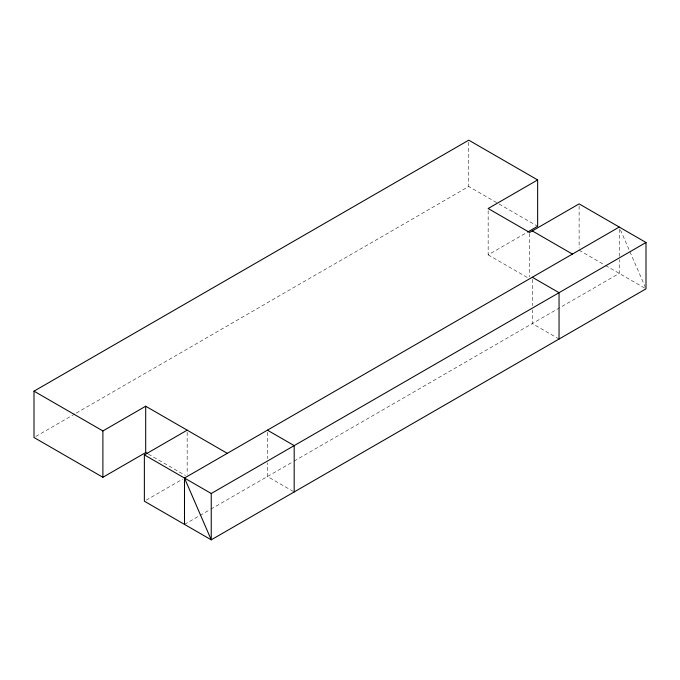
<?xml version="1.0" encoding="UTF-8"?>
<svg xmlns="http://www.w3.org/2000/svg" width="680" height="680" viewBox="0 0 680 680"><rect width="100%" height="100%" fill="white"/><g stroke="black" fill="none" stroke-linecap="round" stroke-linejoin="round"><path stroke-width="0.51" stroke-dasharray="3.4 2.55" d="M35.836 436.441L75.361 413.627M76.279 413.091L468.758 186.498L498.151 203.473M488.155 210.621L488.155 254.855L526.643 232.628M146.183 500.174L182.614 479.137M184.493 524.39L199.078 515.976M199.988 515.448L210.01 509.66M210.919 509.133L293.182 461.644M294.1 461.108L619.242 273.385L619.242 259.7M499.069 204L537.642 226.278M579.113 250.214L604.656 264.962M605.565 265.489L646 288.839M488.155 254.855L527.816 277.754M559.045 339.031L532.295 323.587L532.295 309.901M293.293 491.436L267.427 476.51L267.427 462.817M148.401 454.129L185.368 475.464M620.5 229.942L645.167 286.9M619.242 229.151L619.242 258.647M579.113 205.989L579.113 248.115M532.295 279.352L532.295 305.685M529.618 233.503L529.618 276.692M468.758 142.273L468.758 186.498M267.427 432.276L267.427 458.6M187.17 432.276L187.17 474.402"/><path stroke-width="1.02" d="M147.5 453.602L145.698 452.565L102.892 477.284L34 437.504L34 391.161L468.758 140.165L537.642 179.936L537.642 226.278L527.561 232.101M34 391.161L102.892 430.942L145.698 406.224L227.299 453.339M537.642 179.936L488.155 208.513L529.618 232.458L579.113 203.881L646 242.496L646 288.839L211.242 539.835L144.364 501.219L144.364 454.886L187.17 430.168M184.493 524.39L184.493 478.048L619.242 227.052M144.364 454.886L211.242 493.502L646 242.496M532.295 230.911L572.424 254.082M532.295 277.253L559.045 292.697L559.045 339.031M267.427 430.168L294.185 445.613L294.185 491.954M184.493 478.048L211.242 539.835L211.242 493.502M145.698 406.224L145.698 452.565M102.892 430.942L102.892 477.284"/></g></svg>
